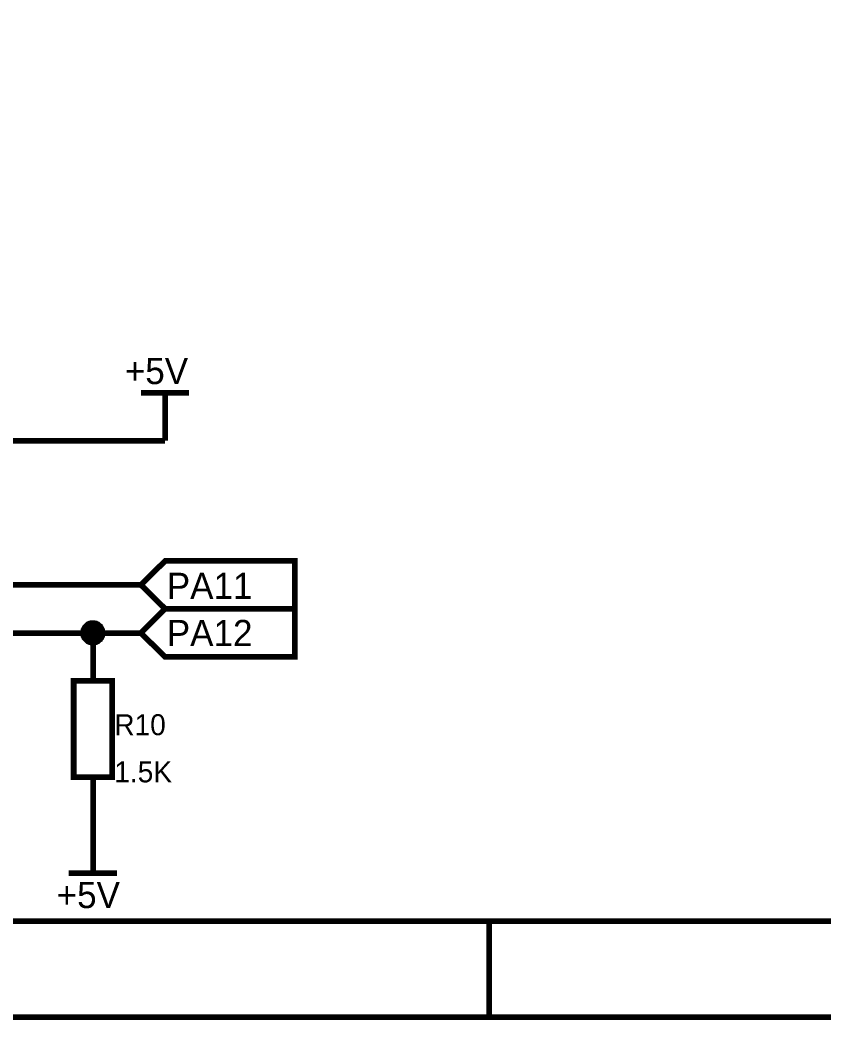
# Model space of a CAD drawing. Header units: millimetres. Extents: x 0 to 11.5, y 0 to 7.6.
# Drawn here: x 1.899 to 3.571, y -0.004 to 2.077 of the extents above; entities that cross this region are included whole.
import ezdxf

# ---------------------------------------------------------------- set-up
doc = ezdxf.new("R2010")
doc.units = ezdxf.units.MM
doc.header["$MEASUREMENT"] = 0
doc.layers.add('Sheet', color=255, linetype='Continuous')

msp = doc.modelspace()

# ---------------------------------------------------------------- linework, layer by layer
at = {"layer": 'Sheet'}
for points, const_width in [([(0, 7.5973), (11.5, 7.5973), (11.5, 0.002), (0, 0.002), (0, 7.5973)], 0.0118), ([(0, 7.5973), (0, 0.002), (11.5, 0.002), (11.5, 7.5973), (0, 7.5973), (0, 7.5973)], 0.0039), ([(0.2005, 7.3976), (11.3002, 7.3976), (11.3002, 0.2017), (0.2005, 0.2017), (0.2005, 7.3976)], 0.0118), ([(0.2005, 7.3976), (0.2005, 0.2017), (11.3002, 0.2017), (11.3002, 7.3976), (0.2005, 7.3976), (0.2005, 7.3976)], 0.0039), ([(2.2006, 0.8519), (2.1501, 0.9016), (2.2006, 0.9514), (2.4706, 0.9514), (2.4706, 0.8519), (2.2006, 0.8519)], 0.0118), ([(2.2006, 0.8519), (2.1501, 0.9016), (2.2006, 0.9514), (2.4706, 0.9514), (2.4706, 0.8519), (2.2006, 0.8519)], 0.0039), ([(2.2006, 0.7517), (2.1501, 0.8014), (2.2006, 0.8519), (2.4706, 0.8519), (2.4706, 0.7517), (2.2006, 0.7517)], 0.0118), ([(2.2006, 0.7517), (2.1501, 0.8014), (2.2006, 0.8519), (2.4706, 0.8519), (2.4706, 0.7517), (2.2006, 0.7517)], 0.0039), ([(2.0103, 0.7019), (2.0901, 0.7019), (2.0901, 0.5016), (2.0103, 0.5016), (2.0103, 0.7019)], 0.0118)]:
    msp.add_lwpolyline(points, close=True, dxfattribs=dict(at, const_width=const_width))
for points, const_width in [([(2.1501, 1.301), (2.2504, 1.301)], 0.0118), ([(2.2006, 1.2015), (2.2006, 1.301)], 0.0118), ([(1.8501, 1.2015), (2.2006, 1.2015)], 0.0118), ([(1.8501, 0.9016), (1.9503, 0.9016)], 0.0118), ([(2.1501, 0.9016), (1.9503, 0.9016)], 0.0118), ([(2.0301, 0.8014), (2.0301, 0.8021), (2.0301, 0.8035), (2.0301, 0.8042), (2.0308, 0.8055), (2.0308, 0.8062), (2.0308, 0.8076), (2.0315, 0.8082), (2.0315, 0.8089), (2.0321, 0.8103), (2.0328, 0.811), (2.0328, 0.8117), (2.0335, 0.813), (2.0342, 0.8137), (2.0349, 0.8144), (2.0355, 0.8151), (2.0362, 0.8157), (2.0369, 0.8164), (2.0376, 0.8171), (2.0383, 0.8178), (2.039, 0.8185), (2.0396, 0.8192), (2.041, 0.8192), (2.0417, 0.8198), (2.0424, 0.8205), (2.0437, 0.8205), (2.0444, 0.8212), (2.0451, 0.8212), (2.0465, 0.8212), (2.0471, 0.8219), (2.0485, 0.8219), (2.0492, 0.8219), (2.0506, 0.8219)], 0.0118), ([(2.0301, 0.8014), (2.0301, 0.8021), (2.0301, 0.8035), (2.0301, 0.8042), (2.0308, 0.8055), (2.0308, 0.8062), (2.0308, 0.8076), (2.0315, 0.8082), (2.0315, 0.8089), (2.0321, 0.8103), (2.0328, 0.811), (2.0328, 0.8117), (2.0335, 0.813), (2.0342, 0.8137), (2.0349, 0.8144), (2.0355, 0.8151), (2.0362, 0.8157), (2.0369, 0.8164), (2.0376, 0.8171), (2.0383, 0.8178), (2.039, 0.8185), (2.0396, 0.8192), (2.041, 0.8192), (2.0417, 0.8198), (2.0424, 0.8205), (2.0437, 0.8205), (2.0444, 0.8212), (2.0451, 0.8212), (2.0465, 0.8212), (2.0471, 0.8219), (2.0485, 0.8219), (2.0492, 0.8219), (2.0506, 0.8219)], 0.0118), ([(2.0301, 0.8014), (2.0301, 0.8021), (2.0301, 0.8035), (2.0301, 0.8042), (2.0308, 0.8055), (2.0308, 0.8062), (2.0308, 0.8076), (2.0315, 0.8082), (2.0315, 0.8089), (2.0321, 0.8103), (2.0328, 0.811), (2.0328, 0.8117), (2.0335, 0.813), (2.0342, 0.8137), (2.0349, 0.8144), (2.0355, 0.8151), (2.0362, 0.8157), (2.0369, 0.8164), (2.0376, 0.8171), (2.0383, 0.8178), (2.039, 0.8185), (2.0396, 0.8192), (2.041, 0.8192), (2.0417, 0.8198), (2.0424, 0.8205), (2.0437, 0.8205), (2.0444, 0.8212), (2.0451, 0.8212), (2.0465, 0.8212), (2.0471, 0.8219), (2.0485, 0.8219), (2.0492, 0.8219), (2.0506, 0.8219)], 0.0118), ([(2.0301, 0.8014), (2.0301, 0.8021), (2.0301, 0.8035), (2.0301, 0.8042), (2.0308, 0.8055), (2.0308, 0.8062), (2.0308, 0.8076), (2.0315, 0.8082), (2.0315, 0.8089), (2.0321, 0.8103), (2.0328, 0.811), (2.0328, 0.8117), (2.0335, 0.813), (2.0342, 0.8137), (2.0349, 0.8144), (2.0355, 0.8151), (2.0362, 0.8157), (2.0369, 0.8164), (2.0376, 0.8171), (2.0383, 0.8178), (2.039, 0.8185), (2.0396, 0.8192), (2.041, 0.8192), (2.0417, 0.8198), (2.0424, 0.8205), (2.0437, 0.8205), (2.0444, 0.8212), (2.0451, 0.8212), (2.0465, 0.8212), (2.0471, 0.8219), (2.0485, 0.8219), (2.0492, 0.8219), (2.0506, 0.8219)], 0.0118), ([(2.0301, 0.8014), (2.0301, 0.8021), (2.0301, 0.8035), (2.0301, 0.8042), (2.0308, 0.8055), (2.0308, 0.8062), (2.0308, 0.8076), (2.0315, 0.8082), (2.0315, 0.8089), (2.0321, 0.8103), (2.0328, 0.811), (2.0328, 0.8117), (2.0335, 0.813), (2.0342, 0.8137), (2.0349, 0.8144), (2.0355, 0.8151), (2.0362, 0.8157), (2.0369, 0.8164), (2.0376, 0.8171), (2.0383, 0.8178), (2.039, 0.8185), (2.0396, 0.8192), (2.041, 0.8192), (2.0417, 0.8198), (2.0424, 0.8205), (2.0437, 0.8205), (2.0444, 0.8212), (2.0451, 0.8212), (2.0465, 0.8212), (2.0471, 0.8219), (2.0485, 0.8219), (2.0492, 0.8219), (2.0506, 0.8219)], 0.0118), ([(2.0301, 0.8014), (2.0301, 0.8021), (2.0301, 0.8035), (2.0301, 0.8042), (2.0308, 0.8055), (2.0308, 0.8062), (2.0308, 0.8076), (2.0315, 0.8082), (2.0315, 0.8089), (2.0321, 0.8103), (2.0328, 0.811), (2.0328, 0.8117), (2.0335, 0.813), (2.0342, 0.8137), (2.0349, 0.8144), (2.0355, 0.8151), (2.0362, 0.8157), (2.0369, 0.8164), (2.0376, 0.8171), (2.0383, 0.8178), (2.039, 0.8185), (2.0396, 0.8192), (2.041, 0.8192), (2.0417, 0.8198), (2.0424, 0.8205), (2.0437, 0.8205), (2.0444, 0.8212), (2.0451, 0.8212), (2.0465, 0.8212), (2.0471, 0.8219), (2.0485, 0.8219), (2.0492, 0.8219), (2.0506, 0.8219)], 0.0039), ([(2.0301, 0.8014), (2.0301, 0.8021), (2.0301, 0.8035), (2.0301, 0.8042), (2.0308, 0.8055), (2.0308, 0.8062), (2.0308, 0.8076), (2.0315, 0.8082), (2.0315, 0.8089), (2.0321, 0.8103), (2.0328, 0.811), (2.0328, 0.8117), (2.0335, 0.813), (2.0342, 0.8137), (2.0349, 0.8144), (2.0355, 0.8151), (2.0362, 0.8157), (2.0369, 0.8164), (2.0376, 0.8171), (2.0383, 0.8178), (2.039, 0.8185), (2.0396, 0.8192), (2.041, 0.8192), (2.0417, 0.8198), (2.0424, 0.8205), (2.0437, 0.8205), (2.0444, 0.8212), (2.0451, 0.8212), (2.0465, 0.8212), (2.0471, 0.8219), (2.0485, 0.8219), (2.0492, 0.8219), (2.0506, 0.8219)], 0.0039), ([(2.0301, 0.8014), (2.0301, 0.8021), (2.0301, 0.8035), (2.0301, 0.8042), (2.0308, 0.8055), (2.0308, 0.8062), (2.0308, 0.8076), (2.0315, 0.8082), (2.0315, 0.8089), (2.0321, 0.8103), (2.0328, 0.811), (2.0328, 0.8117), (2.0335, 0.813), (2.0342, 0.8137), (2.0349, 0.8144), (2.0355, 0.8151), (2.0362, 0.8157), (2.0369, 0.8164), (2.0376, 0.8171), (2.0383, 0.8178), (2.039, 0.8185), (2.0396, 0.8192), (2.041, 0.8192), (2.0417, 0.8198), (2.0424, 0.8205), (2.0437, 0.8205), (2.0444, 0.8212), (2.0451, 0.8212), (2.0465, 0.8212), (2.0471, 0.8219), (2.0485, 0.8219), (2.0492, 0.8219), (2.0506, 0.8219)], 0.0039), ([(2.0301, 0.8014), (2.0301, 0.8021), (2.0301, 0.8035), (2.0301, 0.8042), (2.0308, 0.8055), (2.0308, 0.8062), (2.0308, 0.8076), (2.0315, 0.8082), (2.0315, 0.8089), (2.0321, 0.8103), (2.0328, 0.811), (2.0328, 0.8117), (2.0335, 0.813), (2.0342, 0.8137), (2.0349, 0.8144), (2.0355, 0.8151), (2.0362, 0.8157), (2.0369, 0.8164), (2.0376, 0.8171), (2.0383, 0.8178), (2.039, 0.8185), (2.0396, 0.8192), (2.041, 0.8192), (2.0417, 0.8198), (2.0424, 0.8205), (2.0437, 0.8205), (2.0444, 0.8212), (2.0451, 0.8212), (2.0465, 0.8212), (2.0471, 0.8219), (2.0485, 0.8219), (2.0492, 0.8219), (2.0506, 0.8219)], 0.0039), ([(2.0301, 0.8014), (2.0301, 0.8021), (2.0301, 0.8035), (2.0301, 0.8042), (2.0308, 0.8055), (2.0308, 0.8062), (2.0308, 0.8076), (2.0315, 0.8082), (2.0315, 0.8089), (2.0321, 0.8103), (2.0328, 0.811), (2.0328, 0.8117), (2.0335, 0.813), (2.0342, 0.8137), (2.0349, 0.8144), (2.0355, 0.8151), (2.0362, 0.8157), (2.0369, 0.8164), (2.0376, 0.8171), (2.0383, 0.8178), (2.039, 0.8185), (2.0396, 0.8192), (2.041, 0.8192), (2.0417, 0.8198), (2.0424, 0.8205), (2.0437, 0.8205), (2.0444, 0.8212), (2.0451, 0.8212), (2.0465, 0.8212), (2.0471, 0.8219), (2.0485, 0.8219), (2.0492, 0.8219), (2.0506, 0.8219)], 0.0039), ([(2.0506, 0.8219), (2.0506, 0.8219)], 0.0118), ([(2.0506, 0.8219), (2.0512, 0.8219), (2.0526, 0.8219), (2.0533, 0.8219), (2.0546, 0.8212), (2.0553, 0.8212), (2.0567, 0.8212), (2.0574, 0.8205), (2.0581, 0.8205), (2.0594, 0.8198), (2.0601, 0.8192), (2.0608, 0.8192), (2.0615, 0.8185), (2.0621, 0.8178), (2.0628, 0.8171), (2.0635, 0.8164), (2.0649, 0.8157), (2.0649, 0.8151), (2.0656, 0.8144), (2.0662, 0.8137), (2.0669, 0.813), (2.0676, 0.8117), (2.0676, 0.811), (2.0683, 0.8103), (2.069, 0.8089), (2.069, 0.8082), (2.0696, 0.8076), (2.0696, 0.8062), (2.0696, 0.8055), (2.0703, 0.8042), (2.0703, 0.8035), (2.0703, 0.8021), (2.0703, 0.8014)], 0.0118), ([(2.0506, 0.8219), (2.0506, 0.8219)], 0.0118), ([(2.0506, 0.8219), (2.0512, 0.8219), (2.0526, 0.8219), (2.0533, 0.8219), (2.0546, 0.8212), (2.0553, 0.8212), (2.0567, 0.8212), (2.0574, 0.8205), (2.0581, 0.8205), (2.0594, 0.8198), (2.0601, 0.8192), (2.0608, 0.8192), (2.0615, 0.8185), (2.0621, 0.8178), (2.0628, 0.8171), (2.0635, 0.8164), (2.0649, 0.8157), (2.0649, 0.8151), (2.0656, 0.8144), (2.0662, 0.8137), (2.0669, 0.813), (2.0676, 0.8117), (2.0676, 0.811), (2.0683, 0.8103), (2.069, 0.8089), (2.069, 0.8082), (2.0696, 0.8076), (2.0696, 0.8062), (2.0696, 0.8055), (2.0703, 0.8042), (2.0703, 0.8035), (2.0703, 0.8021), (2.0703, 0.8014)], 0.0118), ([(2.0506, 0.8219), (2.0506, 0.8219)], 0.0118), ([(2.0506, 0.8219), (2.0512, 0.8219), (2.0526, 0.8219), (2.0533, 0.8219), (2.0546, 0.8212), (2.0553, 0.8212), (2.0567, 0.8212), (2.0574, 0.8205), (2.0581, 0.8205), (2.0594, 0.8198), (2.0601, 0.8192), (2.0608, 0.8192), (2.0615, 0.8185), (2.0621, 0.8178), (2.0628, 0.8171), (2.0635, 0.8164), (2.0649, 0.8157), (2.0649, 0.8151), (2.0656, 0.8144), (2.0662, 0.8137), (2.0669, 0.813), (2.0676, 0.8117), (2.0676, 0.811), (2.0683, 0.8103), (2.069, 0.8089), (2.069, 0.8082), (2.0696, 0.8076), (2.0696, 0.8062), (2.0696, 0.8055), (2.0703, 0.8042), (2.0703, 0.8035), (2.0703, 0.8021), (2.0703, 0.8014)], 0.0118), ([(2.0506, 0.8219), (2.0506, 0.8219)], 0.0118), ([(2.0506, 0.8219), (2.0512, 0.8219), (2.0526, 0.8219), (2.0533, 0.8219), (2.0546, 0.8212), (2.0553, 0.8212), (2.0567, 0.8212), (2.0574, 0.8205), (2.0581, 0.8205), (2.0594, 0.8198), (2.0601, 0.8192), (2.0608, 0.8192), (2.0615, 0.8185), (2.0621, 0.8178), (2.0628, 0.8171), (2.0635, 0.8164), (2.0649, 0.8157), (2.0649, 0.8151), (2.0656, 0.8144), (2.0662, 0.8137), (2.0669, 0.813), (2.0676, 0.8117), (2.0676, 0.811), (2.0683, 0.8103), (2.069, 0.8089), (2.069, 0.8082), (2.0696, 0.8076), (2.0696, 0.8062), (2.0696, 0.8055), (2.0703, 0.8042), (2.0703, 0.8035), (2.0703, 0.8021), (2.0703, 0.8014)], 0.0118), ([(2.0506, 0.8219), (2.0506, 0.8219)], 0.0118), ([(2.0506, 0.8219), (2.0512, 0.8219), (2.0526, 0.8219), (2.0533, 0.8219), (2.0546, 0.8212), (2.0553, 0.8212), (2.0567, 0.8212), (2.0574, 0.8205), (2.0581, 0.8205), (2.0594, 0.8198), (2.0601, 0.8192), (2.0608, 0.8192), (2.0615, 0.8185), (2.0621, 0.8178), (2.0628, 0.8171), (2.0635, 0.8164), (2.0649, 0.8157), (2.0649, 0.8151), (2.0656, 0.8144), (2.0662, 0.8137), (2.0669, 0.813), (2.0676, 0.8117), (2.0676, 0.811), (2.0683, 0.8103), (2.069, 0.8089), (2.069, 0.8082), (2.0696, 0.8076), (2.0696, 0.8062), (2.0696, 0.8055), (2.0703, 0.8042), (2.0703, 0.8035), (2.0703, 0.8021), (2.0703, 0.8014)], 0.0118), ([(2.0506, 0.8219), (2.0506, 0.8219)], 0.0039), ([(2.0506, 0.8219), (2.0512, 0.8219), (2.0526, 0.8219), (2.0533, 0.8219), (2.0546, 0.8212), (2.0553, 0.8212), (2.0567, 0.8212), (2.0574, 0.8205), (2.0581, 0.8205), (2.0594, 0.8198), (2.0601, 0.8192), (2.0608, 0.8192), (2.0615, 0.8185), (2.0621, 0.8178), (2.0628, 0.8171), (2.0635, 0.8164), (2.0649, 0.8157), (2.0649, 0.8151), (2.0656, 0.8144), (2.0662, 0.8137), (2.0669, 0.813), (2.0676, 0.8117), (2.0676, 0.811), (2.0683, 0.8103), (2.069, 0.8089), (2.069, 0.8082), (2.0696, 0.8076), (2.0696, 0.8062), (2.0696, 0.8055), (2.0703, 0.8042), (2.0703, 0.8035), (2.0703, 0.8021), (2.0703, 0.8014)], 0.0039), ([(2.0506, 0.8219), (2.0506, 0.8219)], 0.0039), ([(2.0506, 0.8219), (2.0512, 0.8219), (2.0526, 0.8219), (2.0533, 0.8219), (2.0546, 0.8212), (2.0553, 0.8212), (2.0567, 0.8212), (2.0574, 0.8205), (2.0581, 0.8205), (2.0594, 0.8198), (2.0601, 0.8192), (2.0608, 0.8192), (2.0615, 0.8185), (2.0621, 0.8178), (2.0628, 0.8171), (2.0635, 0.8164), (2.0649, 0.8157), (2.0649, 0.8151), (2.0656, 0.8144), (2.0662, 0.8137), (2.0669, 0.813), (2.0676, 0.8117), (2.0676, 0.811), (2.0683, 0.8103), (2.069, 0.8089), (2.069, 0.8082), (2.0696, 0.8076), (2.0696, 0.8062), (2.0696, 0.8055), (2.0703, 0.8042), (2.0703, 0.8035), (2.0703, 0.8021), (2.0703, 0.8014)], 0.0039), ([(2.0506, 0.8219), (2.0506, 0.8219)], 0.0039), ([(2.0506, 0.8219), (2.0512, 0.8219), (2.0526, 0.8219), (2.0533, 0.8219), (2.0546, 0.8212), (2.0553, 0.8212), (2.0567, 0.8212), (2.0574, 0.8205), (2.0581, 0.8205), (2.0594, 0.8198), (2.0601, 0.8192), (2.0608, 0.8192), (2.0615, 0.8185), (2.0621, 0.8178), (2.0628, 0.8171), (2.0635, 0.8164), (2.0649, 0.8157), (2.0649, 0.8151), (2.0656, 0.8144), (2.0662, 0.8137), (2.0669, 0.813), (2.0676, 0.8117), (2.0676, 0.811), (2.0683, 0.8103), (2.069, 0.8089), (2.069, 0.8082), (2.0696, 0.8076), (2.0696, 0.8062), (2.0696, 0.8055), (2.0703, 0.8042), (2.0703, 0.8035), (2.0703, 0.8021), (2.0703, 0.8014)], 0.0039), ([(2.0506, 0.8219), (2.0506, 0.8219)], 0.0039), ([(2.0506, 0.8219), (2.0512, 0.8219), (2.0526, 0.8219), (2.0533, 0.8219), (2.0546, 0.8212), (2.0553, 0.8212), (2.0567, 0.8212), (2.0574, 0.8205), (2.0581, 0.8205), (2.0594, 0.8198), (2.0601, 0.8192), (2.0608, 0.8192), (2.0615, 0.8185), (2.0621, 0.8178), (2.0628, 0.8171), (2.0635, 0.8164), (2.0649, 0.8157), (2.0649, 0.8151), (2.0656, 0.8144), (2.0662, 0.8137), (2.0669, 0.813), (2.0676, 0.8117), (2.0676, 0.811), (2.0683, 0.8103), (2.069, 0.8089), (2.069, 0.8082), (2.0696, 0.8076), (2.0696, 0.8062), (2.0696, 0.8055), (2.0703, 0.8042), (2.0703, 0.8035), (2.0703, 0.8021), (2.0703, 0.8014)], 0.0039), ([(2.0506, 0.8219), (2.0506, 0.8219)], 0.0039), ([(2.0506, 0.8219), (2.0512, 0.8219), (2.0526, 0.8219), (2.0533, 0.8219), (2.0546, 0.8212), (2.0553, 0.8212), (2.0567, 0.8212), (2.0574, 0.8205), (2.0581, 0.8205), (2.0594, 0.8198), (2.0601, 0.8192), (2.0608, 0.8192), (2.0615, 0.8185), (2.0621, 0.8178), (2.0628, 0.8171), (2.0635, 0.8164), (2.0649, 0.8157), (2.0649, 0.8151), (2.0656, 0.8144), (2.0662, 0.8137), (2.0669, 0.813), (2.0676, 0.8117), (2.0676, 0.811), (2.0683, 0.8103), (2.069, 0.8089), (2.069, 0.8082), (2.0696, 0.8076), (2.0696, 0.8062), (2.0696, 0.8055), (2.0703, 0.8042), (2.0703, 0.8035), (2.0703, 0.8021), (2.0703, 0.8014)], 0.0039), ([(1.8501, 0.8014), (1.9503, 0.8014)], 0.0118), ([(2.1501, 0.8014), (2.0506, 0.8014), (1.9503, 0.8014)], 0.0118), ([(2.0506, 0.7817), (2.0492, 0.7817), (2.0485, 0.7817), (2.0471, 0.7817), (2.0465, 0.7824), (2.0451, 0.7824), (2.0444, 0.7824), (2.0437, 0.783), (2.0424, 0.783), (2.0417, 0.7837), (2.041, 0.7844), (2.0396, 0.7844), (2.039, 0.7851), (2.0383, 0.7858), (2.0376, 0.7864), (2.0369, 0.7871), (2.0362, 0.7878), (2.0355, 0.7885), (2.0349, 0.7892), (2.0342, 0.7898), (2.0335, 0.7905), (2.0328, 0.7912), (2.0328, 0.7919), (2.0321, 0.7926), (2.0315, 0.7939), (2.0315, 0.7946), (2.0308, 0.7953), (2.0308, 0.7967), (2.0308, 0.7973), (2.0301, 0.7987), (2.0301, 0.7994), (2.0301, 0.8008), (2.0301, 0.8014)], 0.0118), ([(2.0301, 0.8014), (2.0301, 0.8014)], 0.0118), ([(2.0506, 0.7817), (2.0492, 0.7817), (2.0485, 0.7817), (2.0471, 0.7817), (2.0465, 0.7824), (2.0451, 0.7824), (2.0444, 0.7824), (2.0437, 0.783), (2.0424, 0.783), (2.0417, 0.7837), (2.041, 0.7844), (2.0396, 0.7844), (2.039, 0.7851), (2.0383, 0.7858), (2.0376, 0.7864), (2.0369, 0.7871), (2.0362, 0.7878), (2.0355, 0.7885), (2.0349, 0.7892), (2.0342, 0.7898), (2.0335, 0.7905), (2.0328, 0.7912), (2.0328, 0.7919), (2.0321, 0.7926), (2.0315, 0.7939), (2.0315, 0.7946), (2.0308, 0.7953), (2.0308, 0.7967), (2.0308, 0.7973), (2.0301, 0.7987), (2.0301, 0.7994), (2.0301, 0.8008), (2.0301, 0.8014)], 0.0118), ([(2.0301, 0.8014), (2.0301, 0.8014)], 0.0118), ([(2.0506, 0.7817), (2.0492, 0.7817), (2.0485, 0.7817), (2.0471, 0.7817), (2.0465, 0.7824), (2.0451, 0.7824), (2.0444, 0.7824), (2.0437, 0.783), (2.0424, 0.783), (2.0417, 0.7837), (2.041, 0.7844), (2.0396, 0.7844), (2.039, 0.7851), (2.0383, 0.7858), (2.0376, 0.7864), (2.0369, 0.7871), (2.0362, 0.7878), (2.0355, 0.7885), (2.0349, 0.7892), (2.0342, 0.7898), (2.0335, 0.7905), (2.0328, 0.7912), (2.0328, 0.7919), (2.0321, 0.7926), (2.0315, 0.7939), (2.0315, 0.7946), (2.0308, 0.7953), (2.0308, 0.7967), (2.0308, 0.7973), (2.0301, 0.7987), (2.0301, 0.7994), (2.0301, 0.8008), (2.0301, 0.8014)], 0.0118), ([(2.0301, 0.8014), (2.0301, 0.8014)], 0.0118), ([(2.0506, 0.7817), (2.0492, 0.7817), (2.0485, 0.7817), (2.0471, 0.7817), (2.0465, 0.7824), (2.0451, 0.7824), (2.0444, 0.7824), (2.0437, 0.783), (2.0424, 0.783), (2.0417, 0.7837), (2.041, 0.7844), (2.0396, 0.7844), (2.039, 0.7851), (2.0383, 0.7858), (2.0376, 0.7864), (2.0369, 0.7871), (2.0362, 0.7878), (2.0355, 0.7885), (2.0349, 0.7892), (2.0342, 0.7898), (2.0335, 0.7905), (2.0328, 0.7912), (2.0328, 0.7919), (2.0321, 0.7926), (2.0315, 0.7939), (2.0315, 0.7946), (2.0308, 0.7953), (2.0308, 0.7967), (2.0308, 0.7973), (2.0301, 0.7987), (2.0301, 0.7994), (2.0301, 0.8008), (2.0301, 0.8014)], 0.0118), ([(2.0301, 0.8014), (2.0301, 0.8014)], 0.0118), ([(2.0506, 0.7817), (2.0492, 0.7817), (2.0485, 0.7817), (2.0471, 0.7817), (2.0465, 0.7824), (2.0451, 0.7824), (2.0444, 0.7824), (2.0437, 0.783), (2.0424, 0.783), (2.0417, 0.7837), (2.041, 0.7844), (2.0396, 0.7844), (2.039, 0.7851), (2.0383, 0.7858), (2.0376, 0.7864), (2.0369, 0.7871), (2.0362, 0.7878), (2.0355, 0.7885), (2.0349, 0.7892), (2.0342, 0.7898), (2.0335, 0.7905), (2.0328, 0.7912), (2.0328, 0.7919), (2.0321, 0.7926), (2.0315, 0.7939), (2.0315, 0.7946), (2.0308, 0.7953), (2.0308, 0.7967), (2.0308, 0.7973), (2.0301, 0.7987), (2.0301, 0.7994), (2.0301, 0.8008), (2.0301, 0.8014)], 0.0118), ([(2.0301, 0.8014), (2.0301, 0.8014)], 0.0118), ([(2.0506, 0.7817), (2.0492, 0.7817), (2.0485, 0.7817), (2.0471, 0.7817), (2.0465, 0.7824), (2.0451, 0.7824), (2.0444, 0.7824), (2.0437, 0.783), (2.0424, 0.783), (2.0417, 0.7837), (2.041, 0.7844), (2.0396, 0.7844), (2.039, 0.7851), (2.0383, 0.7858), (2.0376, 0.7864), (2.0369, 0.7871), (2.0362, 0.7878), (2.0355, 0.7885), (2.0349, 0.7892), (2.0342, 0.7898), (2.0335, 0.7905), (2.0328, 0.7912), (2.0328, 0.7919), (2.0321, 0.7926), (2.0315, 0.7939), (2.0315, 0.7946), (2.0308, 0.7953), (2.0308, 0.7967), (2.0308, 0.7973), (2.0301, 0.7987), (2.0301, 0.7994), (2.0301, 0.8008), (2.0301, 0.8014)], 0.0039), ([(2.0301, 0.8014), (2.0301, 0.8014)], 0.0039), ([(2.0506, 0.7817), (2.0492, 0.7817), (2.0485, 0.7817), (2.0471, 0.7817), (2.0465, 0.7824), (2.0451, 0.7824), (2.0444, 0.7824), (2.0437, 0.783), (2.0424, 0.783), (2.0417, 0.7837), (2.041, 0.7844), (2.0396, 0.7844), (2.039, 0.7851), (2.0383, 0.7858), (2.0376, 0.7864), (2.0369, 0.7871), (2.0362, 0.7878), (2.0355, 0.7885), (2.0349, 0.7892), (2.0342, 0.7898), (2.0335, 0.7905), (2.0328, 0.7912), (2.0328, 0.7919), (2.0321, 0.7926), (2.0315, 0.7939), (2.0315, 0.7946), (2.0308, 0.7953), (2.0308, 0.7967), (2.0308, 0.7973), (2.0301, 0.7987), (2.0301, 0.7994), (2.0301, 0.8008), (2.0301, 0.8014)], 0.0039), ([(2.0301, 0.8014), (2.0301, 0.8014)], 0.0039), ([(2.0506, 0.7817), (2.0492, 0.7817), (2.0485, 0.7817), (2.0471, 0.7817), (2.0465, 0.7824), (2.0451, 0.7824), (2.0444, 0.7824), (2.0437, 0.783), (2.0424, 0.783), (2.0417, 0.7837), (2.041, 0.7844), (2.0396, 0.7844), (2.039, 0.7851), (2.0383, 0.7858), (2.0376, 0.7864), (2.0369, 0.7871), (2.0362, 0.7878), (2.0355, 0.7885), (2.0349, 0.7892), (2.0342, 0.7898), (2.0335, 0.7905), (2.0328, 0.7912), (2.0328, 0.7919), (2.0321, 0.7926), (2.0315, 0.7939), (2.0315, 0.7946), (2.0308, 0.7953), (2.0308, 0.7967), (2.0308, 0.7973), (2.0301, 0.7987), (2.0301, 0.7994), (2.0301, 0.8008), (2.0301, 0.8014)], 0.0039), ([(2.0301, 0.8014), (2.0301, 0.8014)], 0.0039), ([(2.0506, 0.7817), (2.0492, 0.7817), (2.0485, 0.7817), (2.0471, 0.7817), (2.0465, 0.7824), (2.0451, 0.7824), (2.0444, 0.7824), (2.0437, 0.783), (2.0424, 0.783), (2.0417, 0.7837), (2.041, 0.7844), (2.0396, 0.7844), (2.039, 0.7851), (2.0383, 0.7858), (2.0376, 0.7864), (2.0369, 0.7871), (2.0362, 0.7878), (2.0355, 0.7885), (2.0349, 0.7892), (2.0342, 0.7898), (2.0335, 0.7905), (2.0328, 0.7912), (2.0328, 0.7919), (2.0321, 0.7926), (2.0315, 0.7939), (2.0315, 0.7946), (2.0308, 0.7953), (2.0308, 0.7967), (2.0308, 0.7973), (2.0301, 0.7987), (2.0301, 0.7994), (2.0301, 0.8008), (2.0301, 0.8014)], 0.0039), ([(2.0301, 0.8014), (2.0301, 0.8014)], 0.0039), ([(2.0506, 0.7817), (2.0492, 0.7817), (2.0485, 0.7817), (2.0471, 0.7817), (2.0465, 0.7824), (2.0451, 0.7824), (2.0444, 0.7824), (2.0437, 0.783), (2.0424, 0.783), (2.0417, 0.7837), (2.041, 0.7844), (2.0396, 0.7844), (2.039, 0.7851), (2.0383, 0.7858), (2.0376, 0.7864), (2.0369, 0.7871), (2.0362, 0.7878), (2.0355, 0.7885), (2.0349, 0.7892), (2.0342, 0.7898), (2.0335, 0.7905), (2.0328, 0.7912), (2.0328, 0.7919), (2.0321, 0.7926), (2.0315, 0.7939), (2.0315, 0.7946), (2.0308, 0.7953), (2.0308, 0.7967), (2.0308, 0.7973), (2.0301, 0.7987), (2.0301, 0.7994), (2.0301, 0.8008), (2.0301, 0.8014)], 0.0039), ([(2.0301, 0.8014), (2.0301, 0.8014)], 0.0039), ([(2.0703, 0.8014), (2.0703, 0.8008), (2.0703, 0.7994), (2.0703, 0.7987), (2.0696, 0.7973), (2.0696, 0.7967), (2.0696, 0.7953), (2.069, 0.7946), (2.069, 0.7939), (2.0683, 0.7926), (2.0676, 0.7919), (2.0676, 0.7912), (2.0669, 0.7905), (2.0662, 0.7898), (2.0656, 0.7892), (2.0649, 0.7885), (2.0649, 0.7878), (2.0635, 0.7871), (2.0628, 0.7864), (2.0621, 0.7858), (2.0615, 0.7851), (2.0608, 0.7844), (2.0601, 0.7844), (2.0594, 0.7837), (2.0581, 0.783), (2.0574, 0.783), (2.0567, 0.7824), (2.0553, 0.7824), (2.0546, 0.7824), (2.0533, 0.7817), (2.0526, 0.7817), (2.0512, 0.7817), (2.0506, 0.7817)], 0.0118), ([(2.0506, 0.7019), (2.0506, 0.8014)], 0.0118), ([(2.0703, 0.8014), (2.0703, 0.8008), (2.0703, 0.7994), (2.0703, 0.7987), (2.0696, 0.7973), (2.0696, 0.7967), (2.0696, 0.7953), (2.069, 0.7946), (2.069, 0.7939), (2.0683, 0.7926), (2.0676, 0.7919), (2.0676, 0.7912), (2.0669, 0.7905), (2.0662, 0.7898), (2.0656, 0.7892), (2.0649, 0.7885), (2.0649, 0.7878), (2.0635, 0.7871), (2.0628, 0.7864), (2.0621, 0.7858), (2.0615, 0.7851), (2.0608, 0.7844), (2.0601, 0.7844), (2.0594, 0.7837), (2.0581, 0.783), (2.0574, 0.783), (2.0567, 0.7824), (2.0553, 0.7824), (2.0546, 0.7824), (2.0533, 0.7817), (2.0526, 0.7817), (2.0512, 0.7817), (2.0506, 0.7817)], 0.0118), ([(2.0703, 0.8014), (2.0703, 0.8008), (2.0703, 0.7994), (2.0703, 0.7987), (2.0696, 0.7973), (2.0696, 0.7967), (2.0696, 0.7953), (2.069, 0.7946), (2.069, 0.7939), (2.0683, 0.7926), (2.0676, 0.7919), (2.0676, 0.7912), (2.0669, 0.7905), (2.0662, 0.7898), (2.0656, 0.7892), (2.0649, 0.7885), (2.0649, 0.7878), (2.0635, 0.7871), (2.0628, 0.7864), (2.0621, 0.7858), (2.0615, 0.7851), (2.0608, 0.7844), (2.0601, 0.7844), (2.0594, 0.7837), (2.0581, 0.783), (2.0574, 0.783), (2.0567, 0.7824), (2.0553, 0.7824), (2.0546, 0.7824), (2.0533, 0.7817), (2.0526, 0.7817), (2.0512, 0.7817), (2.0506, 0.7817)], 0.0118), ([(2.0703, 0.8014), (2.0703, 0.8008), (2.0703, 0.7994), (2.0703, 0.7987), (2.0696, 0.7973), (2.0696, 0.7967), (2.0696, 0.7953), (2.069, 0.7946), (2.069, 0.7939), (2.0683, 0.7926), (2.0676, 0.7919), (2.0676, 0.7912), (2.0669, 0.7905), (2.0662, 0.7898), (2.0656, 0.7892), (2.0649, 0.7885), (2.0649, 0.7878), (2.0635, 0.7871), (2.0628, 0.7864), (2.0621, 0.7858), (2.0615, 0.7851), (2.0608, 0.7844), (2.0601, 0.7844), (2.0594, 0.7837), (2.0581, 0.783), (2.0574, 0.783), (2.0567, 0.7824), (2.0553, 0.7824), (2.0546, 0.7824), (2.0533, 0.7817), (2.0526, 0.7817), (2.0512, 0.7817), (2.0506, 0.7817)], 0.0118), ([(2.0703, 0.8014), (2.0703, 0.8008), (2.0703, 0.7994), (2.0703, 0.7987), (2.0696, 0.7973), (2.0696, 0.7967), (2.0696, 0.7953), (2.069, 0.7946), (2.069, 0.7939), (2.0683, 0.7926), (2.0676, 0.7919), (2.0676, 0.7912), (2.0669, 0.7905), (2.0662, 0.7898), (2.0656, 0.7892), (2.0649, 0.7885), (2.0649, 0.7878), (2.0635, 0.7871), (2.0628, 0.7864), (2.0621, 0.7858), (2.0615, 0.7851), (2.0608, 0.7844), (2.0601, 0.7844), (2.0594, 0.7837), (2.0581, 0.783), (2.0574, 0.783), (2.0567, 0.7824), (2.0553, 0.7824), (2.0546, 0.7824), (2.0533, 0.7817), (2.0526, 0.7817), (2.0512, 0.7817), (2.0506, 0.7817)], 0.0118), ([(2.0703, 0.8014), (2.0703, 0.8008), (2.0703, 0.7994), (2.0703, 0.7987), (2.0696, 0.7973), (2.0696, 0.7967), (2.0696, 0.7953), (2.069, 0.7946), (2.069, 0.7939), (2.0683, 0.7926), (2.0676, 0.7919), (2.0676, 0.7912), (2.0669, 0.7905), (2.0662, 0.7898), (2.0656, 0.7892), (2.0649, 0.7885), (2.0649, 0.7878), (2.0635, 0.7871), (2.0628, 0.7864), (2.0621, 0.7858), (2.0615, 0.7851), (2.0608, 0.7844), (2.0601, 0.7844), (2.0594, 0.7837), (2.0581, 0.783), (2.0574, 0.783), (2.0567, 0.7824), (2.0553, 0.7824), (2.0546, 0.7824), (2.0533, 0.7817), (2.0526, 0.7817), (2.0512, 0.7817), (2.0506, 0.7817)], 0.0039), ([(2.0703, 0.8014), (2.0703, 0.8008), (2.0703, 0.7994), (2.0703, 0.7987), (2.0696, 0.7973), (2.0696, 0.7967), (2.0696, 0.7953), (2.069, 0.7946), (2.069, 0.7939), (2.0683, 0.7926), (2.0676, 0.7919), (2.0676, 0.7912), (2.0669, 0.7905), (2.0662, 0.7898), (2.0656, 0.7892), (2.0649, 0.7885), (2.0649, 0.7878), (2.0635, 0.7871), (2.0628, 0.7864), (2.0621, 0.7858), (2.0615, 0.7851), (2.0608, 0.7844), (2.0601, 0.7844), (2.0594, 0.7837), (2.0581, 0.783), (2.0574, 0.783), (2.0567, 0.7824), (2.0553, 0.7824), (2.0546, 0.7824), (2.0533, 0.7817), (2.0526, 0.7817), (2.0512, 0.7817), (2.0506, 0.7817)], 0.0039), ([(2.0703, 0.8014), (2.0703, 0.8008), (2.0703, 0.7994), (2.0703, 0.7987), (2.0696, 0.7973), (2.0696, 0.7967), (2.0696, 0.7953), (2.069, 0.7946), (2.069, 0.7939), (2.0683, 0.7926), (2.0676, 0.7919), (2.0676, 0.7912), (2.0669, 0.7905), (2.0662, 0.7898), (2.0656, 0.7892), (2.0649, 0.7885), (2.0649, 0.7878), (2.0635, 0.7871), (2.0628, 0.7864), (2.0621, 0.7858), (2.0615, 0.7851), (2.0608, 0.7844), (2.0601, 0.7844), (2.0594, 0.7837), (2.0581, 0.783), (2.0574, 0.783), (2.0567, 0.7824), (2.0553, 0.7824), (2.0546, 0.7824), (2.0533, 0.7817), (2.0526, 0.7817), (2.0512, 0.7817), (2.0506, 0.7817)], 0.0039), ([(2.0703, 0.8014), (2.0703, 0.8008), (2.0703, 0.7994), (2.0703, 0.7987), (2.0696, 0.7973), (2.0696, 0.7967), (2.0696, 0.7953), (2.069, 0.7946), (2.069, 0.7939), (2.0683, 0.7926), (2.0676, 0.7919), (2.0676, 0.7912), (2.0669, 0.7905), (2.0662, 0.7898), (2.0656, 0.7892), (2.0649, 0.7885), (2.0649, 0.7878), (2.0635, 0.7871), (2.0628, 0.7864), (2.0621, 0.7858), (2.0615, 0.7851), (2.0608, 0.7844), (2.0601, 0.7844), (2.0594, 0.7837), (2.0581, 0.783), (2.0574, 0.783), (2.0567, 0.7824), (2.0553, 0.7824), (2.0546, 0.7824), (2.0533, 0.7817), (2.0526, 0.7817), (2.0512, 0.7817), (2.0506, 0.7817)], 0.0039), ([(2.0703, 0.8014), (2.0703, 0.8008), (2.0703, 0.7994), (2.0703, 0.7987), (2.0696, 0.7973), (2.0696, 0.7967), (2.0696, 0.7953), (2.069, 0.7946), (2.069, 0.7939), (2.0683, 0.7926), (2.0676, 0.7919), (2.0676, 0.7912), (2.0669, 0.7905), (2.0662, 0.7898), (2.0656, 0.7892), (2.0649, 0.7885), (2.0649, 0.7878), (2.0635, 0.7871), (2.0628, 0.7864), (2.0621, 0.7858), (2.0615, 0.7851), (2.0608, 0.7844), (2.0601, 0.7844), (2.0594, 0.7837), (2.0581, 0.783), (2.0574, 0.783), (2.0567, 0.7824), (2.0553, 0.7824), (2.0546, 0.7824), (2.0533, 0.7817), (2.0526, 0.7817), (2.0512, 0.7817), (2.0506, 0.7817)], 0.0039), ([(2.0703, 0.8014), (2.0703, 0.8014), (2.0703, 0.8014), (2.0703, 0.8014), (2.0703, 0.8014), (2.0703, 0.8014), (2.0703, 0.8014), (2.0703, 0.8014), (2.0703, 0.8014), (2.0703, 0.8014), (2.0703, 0.8014), (2.0703, 0.8014), (2.0703, 0.8014), (2.0703, 0.8014), (2.0703, 0.8014), (2.0703, 0.8014), (2.0703, 0.8014), (2.0703, 0.8014), (2.0703, 0.8014), (2.0703, 0.8014), (2.0703, 0.8014), (2.0703, 0.8014), (2.0703, 0.8014), (2.0703, 0.8014), (2.0703, 0.8014), (2.0703, 0.8014), (2.0703, 0.8014), (2.0703, 0.8014), (2.0703, 0.8014), (2.0703, 0.8014), (2.0703, 0.8014), (2.0703, 0.8014), (2.0703, 0.8014)], 0.0118), ([(2.0703, 0.8014), (2.0703, 0.8014)], 0.0118), ([(2.0703, 0.8014), (2.0703, 0.8014), (2.0703, 0.8014), (2.0703, 0.8014), (2.0703, 0.8014), (2.0703, 0.8014), (2.0703, 0.8014), (2.0703, 0.8014), (2.0703, 0.8014), (2.0703, 0.8014), (2.0703, 0.8014), (2.0703, 0.8014), (2.0703, 0.8014), (2.0703, 0.8014), (2.0703, 0.8014), (2.0703, 0.8014), (2.0703, 0.8014), (2.0703, 0.8014), (2.0703, 0.8014), (2.0703, 0.8014), (2.0703, 0.8014), (2.0703, 0.8014), (2.0703, 0.8014), (2.0703, 0.8014), (2.0703, 0.8014), (2.0703, 0.8014), (2.0703, 0.8014), (2.0703, 0.8014), (2.0703, 0.8014), (2.0703, 0.8014), (2.0703, 0.8014), (2.0703, 0.8014), (2.0703, 0.8014)], 0.0118), ([(2.0703, 0.8014), (2.0703, 0.8014)], 0.0118), ([(2.0703, 0.8014), (2.0703, 0.8014), (2.0703, 0.8014), (2.0703, 0.8014), (2.0703, 0.8014), (2.0703, 0.8014), (2.0703, 0.8014), (2.0703, 0.8014), (2.0703, 0.8014), (2.0703, 0.8014), (2.0703, 0.8014), (2.0703, 0.8014), (2.0703, 0.8014), (2.0703, 0.8014), (2.0703, 0.8014), (2.0703, 0.8014), (2.0703, 0.8014), (2.0703, 0.8014), (2.0703, 0.8014), (2.0703, 0.8014), (2.0703, 0.8014), (2.0703, 0.8014), (2.0703, 0.8014), (2.0703, 0.8014), (2.0703, 0.8014), (2.0703, 0.8014), (2.0703, 0.8014), (2.0703, 0.8014), (2.0703, 0.8014), (2.0703, 0.8014), (2.0703, 0.8014), (2.0703, 0.8014), (2.0703, 0.8014)], 0.0118), ([(2.0703, 0.8014), (2.0703, 0.8014)], 0.0118), ([(2.0703, 0.8014), (2.0703, 0.8014), (2.0703, 0.8014), (2.0703, 0.8014), (2.0703, 0.8014), (2.0703, 0.8014), (2.0703, 0.8014), (2.0703, 0.8014), (2.0703, 0.8014), (2.0703, 0.8014), (2.0703, 0.8014), (2.0703, 0.8014), (2.0703, 0.8014), (2.0703, 0.8014), (2.0703, 0.8014), (2.0703, 0.8014), (2.0703, 0.8014), (2.0703, 0.8014), (2.0703, 0.8014), (2.0703, 0.8014), (2.0703, 0.8014), (2.0703, 0.8014), (2.0703, 0.8014), (2.0703, 0.8014), (2.0703, 0.8014), (2.0703, 0.8014), (2.0703, 0.8014), (2.0703, 0.8014), (2.0703, 0.8014), (2.0703, 0.8014), (2.0703, 0.8014), (2.0703, 0.8014), (2.0703, 0.8014)], 0.0118), ([(2.0703, 0.8014), (2.0703, 0.8014)], 0.0118), ([(2.0703, 0.8014), (2.0703, 0.8014), (2.0703, 0.8014), (2.0703, 0.8014), (2.0703, 0.8014), (2.0703, 0.8014), (2.0703, 0.8014), (2.0703, 0.8014), (2.0703, 0.8014), (2.0703, 0.8014), (2.0703, 0.8014), (2.0703, 0.8014), (2.0703, 0.8014), (2.0703, 0.8014), (2.0703, 0.8014), (2.0703, 0.8014), (2.0703, 0.8014), (2.0703, 0.8014), (2.0703, 0.8014), (2.0703, 0.8014), (2.0703, 0.8014), (2.0703, 0.8014), (2.0703, 0.8014), (2.0703, 0.8014), (2.0703, 0.8014), (2.0703, 0.8014), (2.0703, 0.8014), (2.0703, 0.8014), (2.0703, 0.8014), (2.0703, 0.8014), (2.0703, 0.8014), (2.0703, 0.8014), (2.0703, 0.8014)], 0.0118), ([(2.0703, 0.8014), (2.0703, 0.8014)], 0.0118), ([(2.0703, 0.8014), (2.0703, 0.8014), (2.0703, 0.8014), (2.0703, 0.8014), (2.0703, 0.8014), (2.0703, 0.8014), (2.0703, 0.8014), (2.0703, 0.8014), (2.0703, 0.8014), (2.0703, 0.8014), (2.0703, 0.8014), (2.0703, 0.8014), (2.0703, 0.8014), (2.0703, 0.8014), (2.0703, 0.8014), (2.0703, 0.8014), (2.0703, 0.8014), (2.0703, 0.8014), (2.0703, 0.8014), (2.0703, 0.8014), (2.0703, 0.8014), (2.0703, 0.8014), (2.0703, 0.8014), (2.0703, 0.8014), (2.0703, 0.8014), (2.0703, 0.8014), (2.0703, 0.8014), (2.0703, 0.8014), (2.0703, 0.8014), (2.0703, 0.8014), (2.0703, 0.8014), (2.0703, 0.8014), (2.0703, 0.8014)], 0.0039), ([(2.0703, 0.8014), (2.0703, 0.8014)], 0.0039), ([(2.0703, 0.8014), (2.0703, 0.8014), (2.0703, 0.8014), (2.0703, 0.8014), (2.0703, 0.8014), (2.0703, 0.8014), (2.0703, 0.8014), (2.0703, 0.8014), (2.0703, 0.8014), (2.0703, 0.8014), (2.0703, 0.8014), (2.0703, 0.8014), (2.0703, 0.8014), (2.0703, 0.8014), (2.0703, 0.8014), (2.0703, 0.8014), (2.0703, 0.8014), (2.0703, 0.8014), (2.0703, 0.8014), (2.0703, 0.8014), (2.0703, 0.8014), (2.0703, 0.8014), (2.0703, 0.8014), (2.0703, 0.8014), (2.0703, 0.8014), (2.0703, 0.8014), (2.0703, 0.8014), (2.0703, 0.8014), (2.0703, 0.8014), (2.0703, 0.8014), (2.0703, 0.8014), (2.0703, 0.8014), (2.0703, 0.8014)], 0.0039), ([(2.0703, 0.8014), (2.0703, 0.8014)], 0.0039), ([(2.0703, 0.8014), (2.0703, 0.8014), (2.0703, 0.8014), (2.0703, 0.8014), (2.0703, 0.8014), (2.0703, 0.8014), (2.0703, 0.8014), (2.0703, 0.8014), (2.0703, 0.8014), (2.0703, 0.8014), (2.0703, 0.8014), (2.0703, 0.8014), (2.0703, 0.8014), (2.0703, 0.8014), (2.0703, 0.8014), (2.0703, 0.8014), (2.0703, 0.8014), (2.0703, 0.8014), (2.0703, 0.8014), (2.0703, 0.8014), (2.0703, 0.8014), (2.0703, 0.8014), (2.0703, 0.8014), (2.0703, 0.8014), (2.0703, 0.8014), (2.0703, 0.8014), (2.0703, 0.8014), (2.0703, 0.8014), (2.0703, 0.8014), (2.0703, 0.8014), (2.0703, 0.8014), (2.0703, 0.8014), (2.0703, 0.8014)], 0.0039), ([(2.0703, 0.8014), (2.0703, 0.8014)], 0.0039), ([(2.0703, 0.8014), (2.0703, 0.8014), (2.0703, 0.8014), (2.0703, 0.8014), (2.0703, 0.8014), (2.0703, 0.8014), (2.0703, 0.8014), (2.0703, 0.8014), (2.0703, 0.8014), (2.0703, 0.8014), (2.0703, 0.8014), (2.0703, 0.8014), (2.0703, 0.8014), (2.0703, 0.8014), (2.0703, 0.8014), (2.0703, 0.8014), (2.0703, 0.8014), (2.0703, 0.8014), (2.0703, 0.8014), (2.0703, 0.8014), (2.0703, 0.8014), (2.0703, 0.8014), (2.0703, 0.8014), (2.0703, 0.8014), (2.0703, 0.8014), (2.0703, 0.8014), (2.0703, 0.8014), (2.0703, 0.8014), (2.0703, 0.8014), (2.0703, 0.8014), (2.0703, 0.8014), (2.0703, 0.8014), (2.0703, 0.8014)], 0.0039), ([(2.0703, 0.8014), (2.0703, 0.8014)], 0.0039), ([(2.0703, 0.8014), (2.0703, 0.8014), (2.0703, 0.8014), (2.0703, 0.8014), (2.0703, 0.8014), (2.0703, 0.8014), (2.0703, 0.8014), (2.0703, 0.8014), (2.0703, 0.8014), (2.0703, 0.8014), (2.0703, 0.8014), (2.0703, 0.8014), (2.0703, 0.8014), (2.0703, 0.8014), (2.0703, 0.8014), (2.0703, 0.8014), (2.0703, 0.8014), (2.0703, 0.8014), (2.0703, 0.8014), (2.0703, 0.8014), (2.0703, 0.8014), (2.0703, 0.8014), (2.0703, 0.8014), (2.0703, 0.8014), (2.0703, 0.8014), (2.0703, 0.8014), (2.0703, 0.8014), (2.0703, 0.8014), (2.0703, 0.8014), (2.0703, 0.8014), (2.0703, 0.8014), (2.0703, 0.8014), (2.0703, 0.8014)], 0.0039), ([(2.0703, 0.8014), (2.0703, 0.8014)], 0.0039), ([(2.0506, 0.5016), (2.0506, 0.4021)], 0.0118), ([(2.0506, 0.4021), (2.0506, 0.3019)], 0.0118), ([(2.0001, 0.3019), (2.1003, 0.3019)], 0.0118), ([(2.875, 0.002), (2.875, 0.2017)], 0.0118)]:
    msp.add_lwpolyline(points, dxfattribs=dict(at, const_width=const_width))
at = {"layer": 'Sheet', "const_width": 0.02}
msp.add_lwpolyline([(2.04, 0.8, 1), (2.06, 0.8, 1)], format="xyb", close=True, dxfattribs=at)

# ---------------------------------------------------------------- texts
at = {"layer": 'Sheet'}
for s, height, p in [('+5V', 0.05452, (2.1167, 1.3194)), ('PA11', 0.05452, (2.204, 0.8723)), ('PA12', 0.05452, (2.204, 0.7742)), ('R10', 0.04362, (2.0949, 0.5888)), ('1.5K', 0.04362, (2.0949, 0.4907)), ('+5V', 0.05452, (1.9749, 0.229))]:
    msp.add_text(s, height=height, dxfattribs=at).set_placement(p)

doc.saveas('drawing.dxf')
